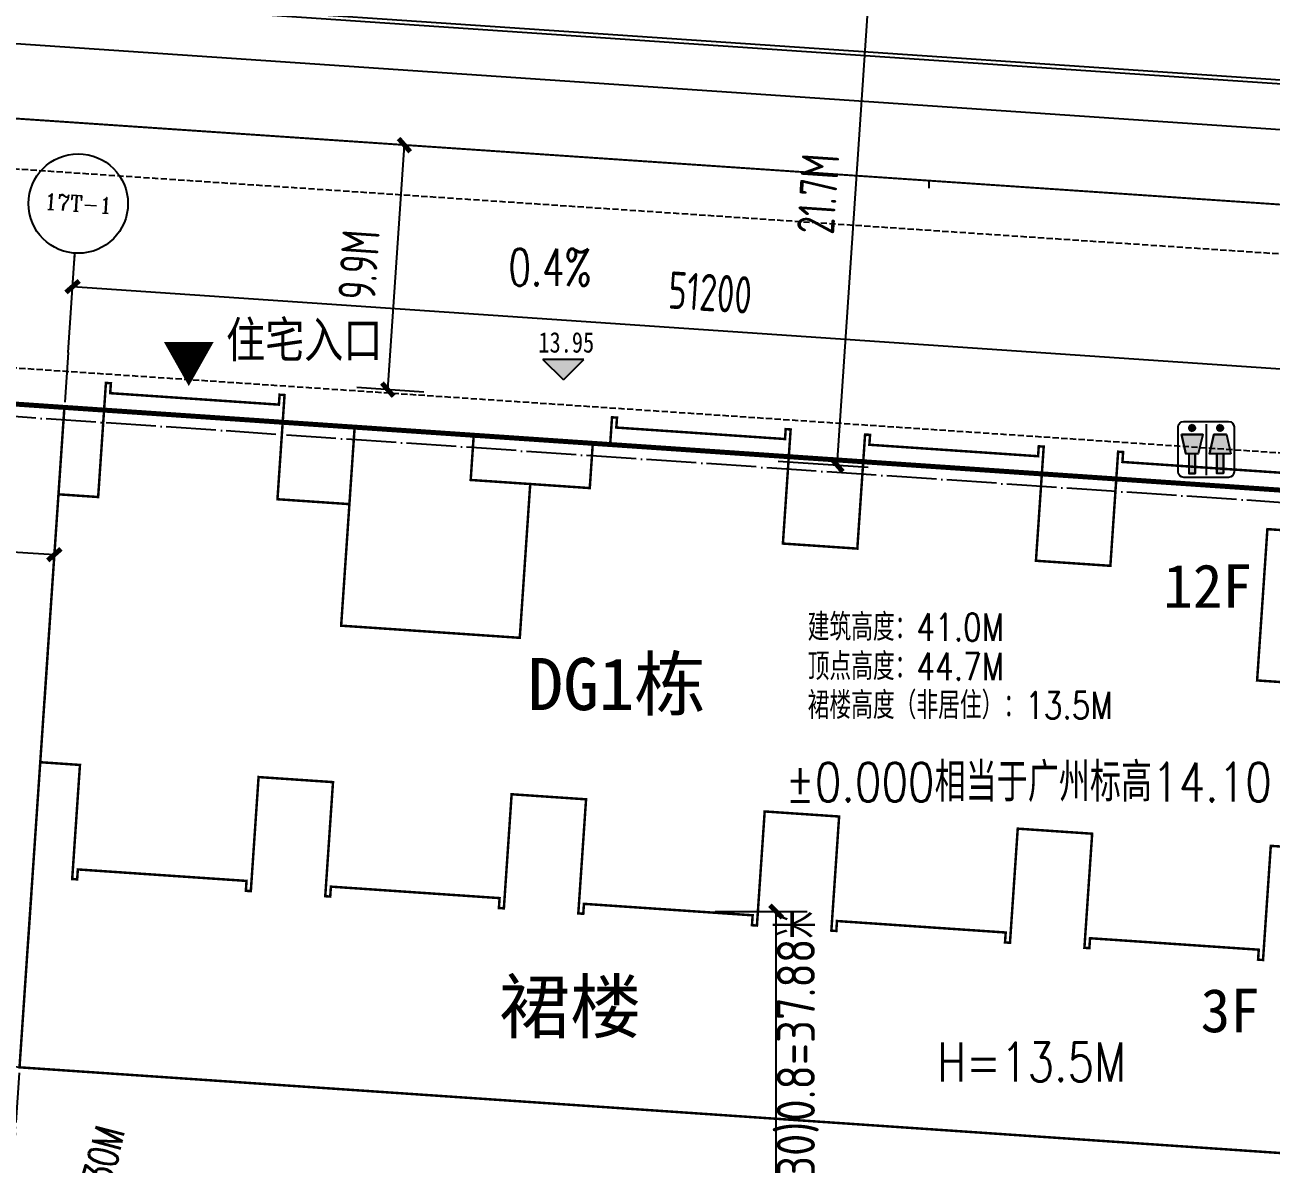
# Model space of a CAD drawing. Extents: x 37173252 to 74842692, y 59158332 to 118813339.
# Drawn here: x 37524618 to 37574732, y 59486822 to 59532640 of the extents above; entities that cross this region are included whole.
import ezdxf
from ezdxf.enums import TextEntityAlignment as Align

# ---------------------------------------------------------------- set-up
doc = ezdxf.new("R2010")
doc.units = 0
doc.header["$LTSCALE"] = 1000
doc.header["$MEASUREMENT"] = 0
doc.linetypes.add('DASH', pattern=[0.35, 0.25, -0.1])
doc.linetypes.add('DOTE', pattern=[2.42, 2, -0.2, 0.02, -0.2])
for name, color, linetype in [('-1-500室外标高', 4, 'Continuous'), ('@YL', 2, 'Continuous'), ('Axis', 6, 'Continuous'), ('AXIS_TEXT', 7, 'Continuous'), ('DIM_SYMB', 3, 'Continuous'), ('DL_道路红线_干道网_', 6, 'Continuous'), ('DL_道路红线_支路网_', 1, 'Continuous'), ('DOTE', 16, 'Continuous'), ('PUB_DIM', 3, 'Continuous'), ('PUB_TEXT', 7, 'Continuous'), ('RMJM - P1 - P - 120-1$0$文字说明', 7, 'Continuous'), ('SHAPE', 161, 'Continuous'), ('YD_设施符号', 7, 'Continuous'), ('入口', 4, 'Continuous'), ('地下轮廓', 5, 'Continuous'), ('建筑间距退缩', 5, 'Continuous'), ('总图草图2013_08_27$0$花都地段2', 6, 'Continuous'), ('扑救面', 2, 'Continuous'), ('竖向标高', 1, 'Continuous')]:
    doc.layers.add(name, color=color, linetype=linetype)
doc.styles.add('_DIMFONT', font='gbenor.shx', dxfattribs={"bigfont": 'gbcbig.shx'})
doc.styles.add('_TCH_AXIS', font='COMPLEX', dxfattribs={"bigfont": 'GBCBIG'})
doc.styles.add('_TCH_DIM', font='SIMPLEX', dxfattribs={"bigfont": 'GBCBIG'})
doc.styles.add('_TCH_DIM_T3', font='SIMPLEX', dxfattribs={"width": 0.705882, "bigfont": 'GBCBIG'})
doc.styles.add('CHINESE', font='', dxfattribs={"width": 0.8})
doc.styles.add('COMPLEX', font='COMPLEX')
doc.styles.add('DIM_FONT', font='superos.shx', dxfattribs={"width": 0.8, "bigfont": 'haiwenzw.shx'})
doc.styles.add('DIMST', font='', dxfattribs={"width": 0.8})
doc.styles.add('RMJM - P1 - P - 120-1$0$RMJM_TEXT', font='arial.ttf', dxfattribs={"height": 2.5})
doc.styles.add('text_zheng', font='simplex.shx', dxfattribs={"width": 0.8, "bigfont": 'hztxt.shx'})
doc.styles.get('CHINESE').set_extended_font_data('NSimSun')
doc.styles.get('DIMST').set_extended_font_data('SimSun')
doc.dimstyles.new('_TCH_ARCH&&500', dxfattribs={"dimtxt": 1487.5, "dimasz": 500, "dimexe": 1250, "dimexo": 1500, "dimgap": 631.25, "dimtad": 1, "dimdec": 0, "dimzin": 0, "dimdsep": 46, "dimtxsty": '_TCH_DIM_T3', "dimblk": 'ARCHTICK', "dimcen": 0.09, "dimclrt": 7, "dimazin": 2, "dimtfac": 1, "dimtdec": 0, "dimtix": 1, "dimtmove": 2, "dimatfit": 3, "dimfxl": 0, "dimtolj": 1, "dimtzin": 0, "dimarcsym": 0})
doc.dimstyles.new('DIMN500', dxfattribs={"dimscale": 5, "dimtxt": 300, "dimasz": 100, "dimexe": 250, "dimexo": 300, "dimgap": 150, "dimtad": 1, "dimdec": 0, "dimzin": 0, "dimdsep": 46, "dimtxsty": 'DIM_FONT', "dimblk": 'ARCHTICK', "dimcen": 0.09, "dimclrt": 7, "dimazin": 2, "dimtfac": 1, "dimtdec": 0, "dimtix": 1, "dimtmove": 2, "dimatfit": 3, "dimldrblk": 'ARCHTICK', "dimfxl": 0, "dimtolj": 1, "dimtzin": 0, "dimarcsym": 0})

# ---------------------------------------------------------------- blocks, each defined once
blk = doc.blocks.new('_AXISO')
blk.add_circle((0, 0), 0.5)
at = {"layer": 'AXIS_TEXT', "style": 'COMPLEX', "width": 1.041667}
blk.add_attdef('A', text='', height=0.56, dxfattribs=at).set_placement((-0.25, -0.28), (0.25, -0.28), align=Align.FIT)
blk = doc.blocks.new('_ArchTick')
at = {"color": 0, "linetype": 'ByBlock', "const_width": 0.4}
blk.add_lwpolyline([(-0.5, -0.5), (0.5, 0.5)], dxfattribs=at)
blk = doc.blocks.new('*D242')
at = {"layer": 'Defpoints', "color": 0}
for p in [(1670360, 875845), (1619160, 875120), (1670360, 875120)]:
    blk.add_point(p, dxfattribs=at)
at = {"layer": 'PUB_DIM', "color": 0, "lineweight": -2}
for p, q in [((1619160, 876620), (1619160, 877095)), ((1670360, 876620), (1670360, 877095)), ((1619160, 875845), (1670360, 875845))]:
    blk.add_line(p, q, dxfattribs=at)
at = {"layer": 'PUB_DIM', "color": 0, "lineweight": -2, "xscale": 500, "yscale": 500, "zscale": 500, "rotation": 180}
blk.add_blockref('_ArchTick', (1619160, 875845), dxfattribs=at)
at = {"layer": 'PUB_DIM', "color": 0, "lineweight": -2, "xscale": 500, "yscale": 500, "zscale": 500}
blk.add_blockref('_ArchTick', (1670360, 875845), dxfattribs=at)
at = {"layer": 'PUB_DIM', "color": 7, "insert": (1644760, 877345), "char_height": 1500, "attachment_point": 5, "style": 'DIM_FONT'}
blk.add_mtext('\\A1;51200', dxfattribs=at)
blk = doc.blocks.new('*D245')
at = {"layer": 'Defpoints', "color": 0}
for p in [(1614333, 870473), (1617706, 870473), (1617706, 844373)]:
    blk.add_point(p, dxfattribs=at)
at = {"layer": 'PUB_DIM', "color": 0, "lineweight": -2}
for p, q in [((1616206, 870473), (1613083, 870473)), ((1614333, 844373), (1614333, 870473)), ((1616206, 844373), (1613083, 844373))]:
    blk.add_line(p, q, dxfattribs=at)
at = {"layer": 'PUB_DIM', "color": 0, "lineweight": -2, "xscale": 500, "yscale": 500, "zscale": 500}
for p, rotation in [((1614333, 870473), 90), ((1614333, 844373), 270)]:
    blk.add_blockref('_ArchTick', p, dxfattribs=dict(at, rotation=rotation))
at = {"layer": 'PUB_DIM', "color": 7, "insert": (1612833, 857423), "char_height": 1500, "attachment_point": 5, "rotation": 90, "style": 'DIM_FONT'}
blk.add_mtext('\\A1;26100', dxfattribs=at)
blk = doc.blocks.new('*U64')
at = {"layer": 'YD_设施符号', "linetype": 'Continuous'}
for p, q in [((48778.61, 60317.96), (48778.24, 60317.09)), ((48779.48, 60318.33), (48778.61, 60317.97)), ((48778.61, 60317.97), (48778.61, 60317.97)), ((48778.61, 60317.97), (48778.61, 60317.96)), ((48778.61, 60317.96), (48778.61, 60317.96)), ((48780.35, 60317.97), (48779.48, 60318.33)), ((48780.35, 60317.97), (48780.35, 60317.97)), ((48780.35, 60317.97), (48780.35, 60317.96)), ((48780.35, 60317.96), (48780.35, 60317.96)), ((48780.35, 60317.96), (48780.72, 60317.09)), ((48789.85, 60317.96), (48789.49, 60317.09)), ((48790.73, 60318.33), (48789.85, 60317.97)), ((48789.85, 60317.97), (48789.85, 60317.97)), ((48789.85, 60317.97), (48789.85, 60317.96)), ((48789.85, 60317.96), (48789.85, 60317.96)), ((48790.73, 60318.33), (48790.73, 60318.33)), ((48790.73, 60318.33), (48790.73, 60318.33)), ((48790.73, 60318.33), (48791.6, 60317.97)), ((48791.6, 60317.97), (48791.6, 60317.97)), ((48791.6, 60317.97), (48791.6, 60317.96)), ((48791.6, 60317.96), (48791.6, 60317.96)), ((48791.6, 60317.96), (48791.97, 60317.09)), ((48783.77, 60314.56), (48775.18, 60314.56)), ((48775.18, 60314.56), (48776.96, 60306.69)), ((48778.24, 60317.09), (48778.24, 60317.09)), ((48778.24, 60317.09), (48778.24, 60317.09)), ((48778.24, 60317.09), (48778.24, 60317.09)), ((48778.24, 60317.09), (48778.61, 60316.22)), ((48778.61, 60316.22), (48778.61, 60316.22)), ((48778.61, 60316.22), (48778.61, 60316.22)), ((48778.61, 60316.22), (48778.61, 60316.22)), ((48778.61, 60316.22), (48779.48, 60315.85)), ((48780.35, 60316.22), (48779.48, 60315.85)), ((48779.48, 60315.85), (48779.48, 60315.85)), ((48779.48, 60315.85), (48779.48, 60315.85)), ((48780.36, 60316.22), (48780.35, 60316.22)), ((48780.35, 60316.22), (48780.35, 60316.22)), ((48780.72, 60317.09), (48780.36, 60316.22)), ((48780.36, 60316.22), (48780.36, 60316.22)), ((48780.72, 60317.09), (48780.72, 60317.09)), ((48780.72, 60317.09), (48780.72, 60317.09)), ((48780.72, 60317.09), (48780.72, 60317.09)), ((48783.77, 60314.56), (48781.97, 60306.69)), ((48783.77, 60314.56), (48783.77, 60314.56)), ((48788.24, 60314.56), (48786.44, 60306.69)), ((48793.25, 60314.56), (48788.24, 60314.56)), ((48788.24, 60314.56), (48788.24, 60314.56)), ((48788.24, 60314.56), (48788.24, 60314.56)), ((48789.49, 60317.09), (48789.49, 60317.09)), ((48789.49, 60317.09), (48789.49, 60317.09)), ((48789.49, 60317.09), (48789.49, 60317.09)), ((48789.49, 60317.09), (48789.85, 60316.22)), ((48789.85, 60316.22), (48789.85, 60316.22)), ((48789.85, 60316.22), (48789.86, 60316.22)), ((48789.86, 60316.22), (48789.86, 60316.22)), ((48790.73, 60315.85), (48789.86, 60316.22)), ((48791.6, 60316.22), (48790.73, 60315.85)), ((48791.96, 60317.09), (48791.6, 60316.22)), ((48791.6, 60316.22), (48791.6, 60316.22)), ((48791.6, 60316.22), (48791.6, 60316.22)), ((48791.6, 60316.22), (48791.6, 60316.22)), ((48791.97, 60317.09), (48791.96, 60317.09)), ((48791.96, 60317.09), (48791.96, 60317.09)), ((48791.97, 60317.09), (48791.97, 60317.09)), ((48793.25, 60314.56), (48793.25, 60314.56)), ((48793.25, 60314.56), (48793.25, 60314.56)), ((48793.25, 60314.56), (48793.25, 60314.56)), ((48793.25, 60314.56), (48795.03, 60306.69)), ((48776.96, 60306.69), (48776.96, 60306.69)), ((48776.96, 60306.69), (48776.96, 60306.69)), ((48776.96, 60306.69), (48776.96, 60306.69)), ((48776.96, 60306.69), (48776.96, 60306.69)), ((48776.96, 60306.69), (48776.96, 60306.69)), ((48776.96, 60306.69), (48776.96, 60306.69)), ((48778.18, 60306.69), (48776.96, 60306.69)), ((48776.96, 60306.69), (48776.96, 60306.69)), ((48780.75, 60306.69), (48778.18, 60306.69)), ((48780.75, 60306.69), (48778.18, 60306.69)), ((48778.18, 60306.69), (48778.18, 60306.69)), ((48778.18, 60306.69), (48778.19, 60298.89)), ((48781.97, 60306.69), (48780.75, 60306.69)), ((48780.75, 60306.69), (48780.75, 60306.69)), ((48780.75, 60306.69), (48780.75, 60306.69)), ((48780.75, 60306.69), (48780.75, 60298.89)), ((48781.97, 60306.69), (48781.97, 60306.69)), ((48781.97, 60306.69), (48781.97, 60306.69)), ((48781.97, 60306.69), (48781.97, 60306.69)), ((48781.97, 60306.69), (48781.97, 60306.69)), ((48786.44, 60306.69), (48786.44, 60306.69)), ((48786.44, 60306.69), (48786.44, 60306.69)), ((48789.46, 60306.69), (48786.44, 60306.69)), ((48786.44, 60306.69), (48786.44, 60306.69)), ((48792.03, 60306.69), (48789.46, 60306.69)), ((48789.46, 60306.69), (48789.46, 60306.69)), ((48789.46, 60306.69), (48789.46, 60306.69)), ((48789.46, 60306.69), (48789.46, 60306.69)), ((48789.46, 60306.69), (48789.46, 60306.69)), ((48789.46, 60306.69), (48789.46, 60306.69)), ((48789.46, 60306.69), (48789.46, 60298.89)), ((48795.03, 60306.69), (48792.03, 60306.69)), ((48792.03, 60306.69), (48792.03, 60306.69)), ((48792.03, 60306.69), (48792.03, 60306.69)), ((48792.03, 60306.69), (48792.03, 60306.69)), ((48792.03, 60306.69), (48792.03, 60306.69)), ((48792.03, 60306.69), (48792.03, 60306.69)), ((48792.03, 60306.69), (48792.03, 60298.89)), ((48778.19, 60298.89), (48778.19, 60298.88)), ((48778.19, 60298.88), (48778.19, 60298.88)), ((48780.75, 60298.88), (48778.19, 60298.88)), ((48778.19, 60298.88), (48778.19, 60298.88)), ((48780.75, 60298.89), (48780.75, 60298.88)), ((48780.75, 60298.88), (48780.75, 60298.88)), ((48792.03, 60298.89), (48789.46, 60298.88)), ((48789.46, 60298.88), (48789.46, 60298.89))]:
    blk.add_line(p, q, dxfattribs=at)
for points in [[(48778.61, 60317.96), (48778.24, 60317.09), (48780.72, 60317.09)], [(48779.48, 60318.33), (48778.61, 60317.97), (48780.35, 60317.97)], [(48778.61, 60317.97), (48778.61, 60317.97), (48780.35, 60317.97)], [(48778.61, 60317.97), (48778.61, 60317.96), (48780.35, 60317.96)], [(48778.61, 60317.96), (48778.61, 60317.96), (48780.35, 60317.96)], [(48789.85, 60317.96), (48789.49, 60317.09), (48791.97, 60317.09)], [(48790.73, 60318.33), (48789.85, 60317.97), (48791.6, 60317.97)], [(48789.85, 60317.97), (48789.85, 60317.97), (48791.6, 60317.97)], [(48789.85, 60317.97), (48789.85, 60317.96), (48791.6, 60317.96)], [(48789.85, 60317.96), (48789.85, 60317.96), (48791.6, 60317.96)], [(48790.73, 60318.33), (48790.73, 60318.33), (48790.73, 60318.33)], [(48783.77, 60314.56), (48775.18, 60314.56), (48783.77, 60314.56)], [(48775.18, 60314.56), (48776.96, 60306.69), (48781.97, 60306.69)], [(48778.24, 60317.09), (48778.24, 60317.09), (48780.72, 60317.09)], [(48778.24, 60317.09), (48778.24, 60317.09), (48780.72, 60317.09)], [(48778.24, 60317.09), (48778.24, 60317.09), (48780.72, 60317.09)], [(48778.24, 60317.09), (48778.61, 60316.22), (48780.36, 60316.22)], [(48778.61, 60316.22), (48778.61, 60316.22), (48780.36, 60316.22)], [(48778.61, 60316.22), (48778.61, 60316.22), (48780.35, 60316.22)], [(48778.61, 60316.22), (48778.61, 60316.22), (48780.35, 60316.22)], [(48778.61, 60316.22), (48779.48, 60315.85), (48779.48, 60315.85)], [(48788.24, 60314.56), (48786.44, 60306.69), (48795.03, 60306.69)], [(48793.25, 60314.56), (48788.24, 60314.56), (48793.25, 60314.56)], [(48788.24, 60314.56), (48788.24, 60314.56), (48793.25, 60314.56)], [(48788.24, 60314.56), (48788.24, 60314.56), (48793.25, 60314.56)], [(48789.49, 60317.09), (48789.49, 60317.09), (48791.97, 60317.09)], [(48789.49, 60317.09), (48789.49, 60317.09), (48791.96, 60317.09)], [(48789.49, 60317.09), (48789.49, 60317.09), (48791.96, 60317.09)], [(48789.49, 60317.09), (48789.85, 60316.22), (48791.6, 60316.22)], [(48789.85, 60316.22), (48789.85, 60316.22), (48791.6, 60316.22)], [(48789.85, 60316.22), (48789.86, 60316.22), (48791.6, 60316.22)], [(48789.86, 60316.22), (48789.86, 60316.22), (48791.6, 60316.22)], [(48776.96, 60306.69), (48776.96, 60306.69), (48781.97, 60306.69)], [(48776.96, 60306.69), (48776.96, 60306.69), (48781.97, 60306.69)], [(48776.96, 60306.69), (48776.96, 60306.69), (48781.97, 60306.69)], [(48776.96, 60306.69), (48776.96, 60306.69), (48781.97, 60306.69)], [(48776.96, 60306.69), (48776.96, 60306.69), (48780.75, 60306.69)], [(48776.96, 60306.69), (48776.96, 60306.69), (48778.18, 60306.69)], [(48780.75, 60306.69), (48778.18, 60306.69), (48780.75, 60306.69)], [(48778.18, 60306.69), (48778.18, 60306.69), (48780.75, 60306.69)], [(48778.18, 60306.69), (48778.19, 60298.89), (48780.75, 60298.89)], [(48786.44, 60306.69), (48786.44, 60306.69), (48792.03, 60306.69)], [(48786.44, 60306.69), (48786.44, 60306.69), (48789.46, 60306.69)], [(48792.03, 60306.69), (48789.46, 60306.69), (48792.03, 60306.69)], [(48789.46, 60306.69), (48789.46, 60306.69), (48792.03, 60306.69)], [(48789.46, 60306.69), (48789.46, 60306.69), (48792.03, 60306.69)], [(48789.46, 60306.69), (48789.46, 60306.69), (48792.03, 60306.69)], [(48789.46, 60306.69), (48789.46, 60306.69), (48792.03, 60306.69)], [(48789.46, 60306.69), (48789.46, 60306.69), (48792.03, 60306.69)], [(48789.46, 60306.69), (48789.46, 60298.89), (48792.03, 60298.89)], [(48778.19, 60298.89), (48778.19, 60298.88), (48780.75, 60298.88)], [(48778.19, 60298.88), (48778.19, 60298.88), (48780.75, 60298.88)]]:
    blk.add_solid(points, dxfattribs=at)
at = {"layer": 'YD_设施符号', "linetype": 'Continuous', "extrusion": (0, 0, -1)}
for points in [[(-48778.61, 60317.97), (-48780.35, 60317.97), (-48780.35, 60317.97)], [(-48778.61, 60317.97), (-48780.35, 60317.97), (-48780.35, 60317.96)], [(-48778.61, 60317.96), (-48780.35, 60317.96), (-48780.35, 60317.96)], [(-48778.61, 60317.96), (-48780.35, 60317.96), (-48780.72, 60317.09)], [(-48789.85, 60317.97), (-48791.6, 60317.97), (-48791.6, 60317.97)], [(-48789.85, 60317.97), (-48791.6, 60317.97), (-48791.6, 60317.96)], [(-48789.85, 60317.96), (-48791.6, 60317.96), (-48791.6, 60317.96)], [(-48789.85, 60317.96), (-48791.6, 60317.96), (-48791.97, 60317.09)], [(-48790.73, 60318.33), (-48790.73, 60318.33), (-48791.6, 60317.97)], [(-48775.18, 60314.56), (-48783.77, 60314.56), (-48781.97, 60306.69)], [(-48778.24, 60317.09), (-48780.72, 60317.09), (-48780.72, 60317.09)], [(-48778.24, 60317.09), (-48780.72, 60317.09), (-48780.72, 60317.09)], [(-48778.24, 60317.09), (-48780.72, 60317.09), (-48780.72, 60317.09)], [(-48778.24, 60317.09), (-48780.72, 60317.09), (-48780.36, 60316.22)], [(-48778.61, 60316.22), (-48780.36, 60316.22), (-48780.36, 60316.22)], [(-48778.61, 60316.22), (-48780.36, 60316.22), (-48780.35, 60316.22)], [(-48778.61, 60316.22), (-48780.35, 60316.22), (-48780.35, 60316.22)], [(-48778.61, 60316.22), (-48780.35, 60316.22), (-48779.48, 60315.85)], [(-48779.48, 60315.85), (-48779.48, 60315.85), (-48779.48, 60315.85)], [(-48788.24, 60314.56), (-48793.25, 60314.56), (-48793.25, 60314.56)], [(-48788.24, 60314.56), (-48793.25, 60314.56), (-48793.25, 60314.56)], [(-48788.24, 60314.56), (-48793.25, 60314.56), (-48795.03, 60306.69)], [(-48789.49, 60317.09), (-48791.97, 60317.09), (-48791.97, 60317.09)], [(-48789.49, 60317.09), (-48791.97, 60317.09), (-48791.96, 60317.09)], [(-48789.49, 60317.09), (-48791.96, 60317.09), (-48791.96, 60317.09)], [(-48789.49, 60317.09), (-48791.96, 60317.09), (-48791.6, 60316.22)], [(-48789.85, 60316.22), (-48791.6, 60316.22), (-48791.6, 60316.22)], [(-48789.85, 60316.22), (-48791.6, 60316.22), (-48791.6, 60316.22)], [(-48789.86, 60316.22), (-48791.6, 60316.22), (-48791.6, 60316.22)], [(-48789.86, 60316.22), (-48791.6, 60316.22), (-48790.73, 60315.85)], [(-48776.96, 60306.69), (-48781.97, 60306.69), (-48781.97, 60306.69)], [(-48776.96, 60306.69), (-48781.97, 60306.69), (-48781.97, 60306.69)], [(-48776.96, 60306.69), (-48781.97, 60306.69), (-48781.97, 60306.69)], [(-48776.96, 60306.69), (-48781.97, 60306.69), (-48781.97, 60306.69)], [(-48776.96, 60306.69), (-48781.97, 60306.69), (-48780.75, 60306.69)], [(-48776.96, 60306.69), (-48780.75, 60306.69), (-48778.18, 60306.69)], [(-48776.96, 60306.69), (-48778.18, 60306.69), (-48776.96, 60306.69)], [(-48778.18, 60306.69), (-48780.75, 60306.69), (-48780.75, 60306.69)], [(-48778.18, 60306.69), (-48780.75, 60306.69), (-48780.75, 60298.89)], [(-48786.44, 60306.69), (-48795.03, 60306.69), (-48792.03, 60306.69)], [(-48786.44, 60306.69), (-48792.03, 60306.69), (-48789.46, 60306.69)], [(-48786.44, 60306.69), (-48789.46, 60306.69), (-48786.44, 60306.69)], [(-48789.46, 60306.69), (-48792.03, 60306.69), (-48792.03, 60306.69)], [(-48789.46, 60306.69), (-48792.03, 60306.69), (-48792.03, 60306.69)], [(-48789.46, 60306.69), (-48792.03, 60306.69), (-48792.03, 60306.69)], [(-48789.46, 60306.69), (-48792.03, 60306.69), (-48792.03, 60306.69)], [(-48789.46, 60306.69), (-48792.03, 60306.69), (-48792.03, 60306.69)], [(-48789.46, 60306.69), (-48792.03, 60306.69), (-48792.03, 60298.89)], [(-48792.03, 60306.69), (-48792.03, 60306.69), (-48792.03, 60306.69)], [(-48778.19, 60298.89), (-48780.75, 60298.89), (-48780.75, 60298.88)], [(-48778.19, 60298.88), (-48780.75, 60298.88), (-48780.75, 60298.88)], [(-48778.19, 60298.88), (-48780.75, 60298.88), (-48778.19, 60298.88)], [(-48789.46, 60298.89), (-48792.03, 60298.89), (-48789.46, 60298.88)]]:
    blk.add_solid(points, dxfattribs=at)
blk = doc.blocks.new('*D76')
at = {"layer": 'Defpoints', "color": 0}
for p in [(37402486, 59547173), (37701895, 59532584), (37701504, 59526832)]:
    blk.add_point(p, dxfattribs=at)
at = {"layer": 'PUB_DIM', "color": 0, "lineweight": -2}
for p, q in [((37402587, 59548669), (37402962, 59554172)), ((37402877, 59552925), (37701895, 59532584)), ((37701605, 59528329), (37701980, 59533831))]:
    blk.add_line(p, q, dxfattribs=at)
at = {"layer": 'PUB_DIM', "color": 0, "lineweight": -2, "xscale": 500, "yscale": 500, "zscale": 500}
for p, rotation in [((37402877, 59552925), 176.1084515953642), ((37701895, 59532584), 356.1084515953643)]:
    blk.add_blockref('_ArchTick', p, dxfattribs=dict(at, rotation=rotation))
at = {"layer": 'PUB_DIM', "color": 7, "insert": (37552488, 59544251), "char_height": 1500, "attachment_point": 5, "rotation": 356.1085, "style": 'DIM_FONT'}
blk.add_mtext('\\A1;299.7M', dxfattribs=at)
blk = doc.blocks.new('*D82')
at = {"layer": 'Defpoints', "color": 0}
for p in [(37525802, 59511334), (37493021, 59508277), (37525445, 59506073)]:
    blk.add_point(p, dxfattribs=at)
at = {"layer": 'PUB_DIM', "color": 0, "lineweight": -2}
for p, q in [((37493123, 59509773), (37493463, 59514785)), ((37493379, 59513538), (37525802, 59511334)), ((37525547, 59507570), (37525887, 59512582))]:
    blk.add_line(p, q, dxfattribs=at)
at = {"layer": 'PUB_DIM', "color": 0, "lineweight": -2, "xscale": 500, "yscale": 500, "zscale": 500}
for p, rotation in [((37493379, 59513538), 176.1122481346472), ((37525802, 59511334), 356.1122481346471)]:
    blk.add_blockref('_ArchTick', p, dxfattribs=dict(at, rotation=rotation))
at = {"layer": 'PUB_DIM', "color": 7, "insert": (37509692, 59513933), "char_height": 1500, "attachment_point": 5, "rotation": 356.1122, "style": 'DIM_FONT'}
blk.add_mtext('\\A1;32.5M', dxfattribs=at)
blk = doc.blocks.new('*D98')
at = {"layer": 'Defpoints', "color": 0}
for p in [(37554887, 59536806), (37558745, 59536544), (37553417, 59515199)]:
    blk.add_point(p, dxfattribs=at)
at = {"layer": 'PUB_DIM', "color": 0, "lineweight": -2}
for p, q in [((37556384, 59536704), (37559993, 59536459)), ((37557276, 59514937), (37558745, 59536544)), ((37554914, 59515097), (37558523, 59514852))]:
    blk.add_line(p, q, dxfattribs=at)
at = {"layer": 'PUB_DIM', "color": 0, "lineweight": -2, "xscale": 500, "yscale": 500, "zscale": 500}
for p, rotation in [((37558745, 59536544), 86.1084515962855), ((37557276, 59514937), 266.1084515962855)]:
    blk.add_blockref('_ArchTick', p, dxfattribs=dict(at, rotation=rotation))
at = {"layer": 'PUB_DIM', "color": 7, "insert": (37556514, 59525842), "char_height": 1500, "attachment_point": 5, "rotation": 86.1085, "style": 'DIM_FONT'}
blk.add_mtext('\\A1;21.7M', dxfattribs=at)
blk = doc.blocks.new('*D99')
at = {"layer": 'Defpoints', "color": 0}
for p in [(37539879, 59527804), (37542822, 59527603), (37542152, 59517769)]:
    blk.add_point(p, dxfattribs=at)
at = {"layer": 'PUB_DIM', "color": 0, "lineweight": -2}
for p, q in [((37541326, 59527705), (37538632, 59527889)), ((37539209, 59517969), (37539879, 59527804)), ((37540656, 59517871), (37537962, 59518054))]:
    blk.add_line(p, q, dxfattribs=at)
at = {"layer": 'PUB_DIM', "color": 0, "lineweight": -2, "xscale": 500, "yscale": 500, "zscale": 500}
for p, rotation in [((37539879, 59527804), 86.10076697976375), ((37539209, 59517969), 266.1007669797637)]:
    blk.add_blockref('_ArchTick', p, dxfattribs=dict(at, rotation=rotation))
at = {"layer": 'PUB_DIM', "color": 7, "insert": (37538048, 59522989), "char_height": 1500, "attachment_point": 5, "rotation": 86.1008, "style": 'DIM_FONT'}
blk.add_mtext('\\A1;9.9M', dxfattribs=at)
blk = doc.blocks.new('gzgd3')
at = {"layer": 'PUB_TEXT', "style": 'text_zheng', "width": 0.8}
for s, height, p in [('建筑高度：41.0M', 1093.1, (37595988, 59563086)), ('顶点高度：44.7M', 1093.1, (37595988, 59561506)), ('裙楼高度（非居住）：13.5M', 1093.06, (37595988, 59559944))]:
    blk.add_text(s, height=height, dxfattribs=at).set_placement(p)
blk = doc.blocks.new('*D255')
at = {"layer": 'Defpoints', "color": 0}
for p in [(37550872, 59496984), (37554832, 59496984), (37550872, 59452314)]:
    blk.add_point(p, dxfattribs=at)
at = {"layer": 'PUB_DIM', "color": 0, "lineweight": -2}
for p, q in [((37552372, 59496984), (37556082, 59496984)), ((37554832, 59452314), (37554832, 59496984)), ((37552372, 59452314), (37556082, 59452314))]:
    blk.add_line(p, q, dxfattribs=at)
at = {"layer": 'PUB_DIM', "color": 0, "lineweight": -2, "xscale": 500, "yscale": 500, "zscale": 500}
for p, rotation in [((37554832, 59496984), 90), ((37554832, 59452314), 270)]:
    blk.add_blockref('_ArchTick', p, dxfattribs=dict(at, rotation=rotation))
at = {"layer": 'PUB_DIM', "color": 7, "insert": (37553457, 59474649), "char_height": 1487.5, "attachment_point": 5, "rotation": 90, "style": '_TCH_DIM_T3'}
blk.add_mtext('\\A1;44.7M', dxfattribs=at)
blk = doc.blocks.new('DG1-20140317')
at = {"layer": 'Axis'}
blk.add_line((1619160.4, 873194.6), (1619160.4, 877194.6), dxfattribs=at)
at = {"layer": 'DOTE', "linetype": 'DOTE'}
for p, q in [((1619160.4, 873194.6), (1619160.4, 840547.9)), ((1673702.7, 870473.5), (1615943.9, 870473.5)), ((1673702.7, 844373.4), (1615943.9, 844373.4))]:
    blk.add_line(p, q, dxfattribs=at)
at = {"layer": 'SHAPE', "const_width": 100}
for points in [[(1619160.4, 856673.4), (1619160.4, 867473.4), (1620760.4, 867473.4), (1620760.4, 872073.4), (1620960.4, 872073.4), (1620960.4, 871673.4), (1627760.4, 871673.4), (1627760.4, 872073.4), (1627960.4, 872073.4), (1627960.4, 867873.4), (1630860.4, 867873.4), (1630860.4, 870973.4), (1635660.4, 870973.4), (1635660.4, 869173.4), (1640460.4, 869173.4), (1640460, 870973.3), (1641160.4, 870973.3), (1641160.4, 872073.4), (1641360.4, 872073.4), (1641360.4, 871673.4), (1648160.4, 871673.4), (1648160.4, 872073.4), (1648360.4, 872073.4), (1648360.4, 867473.4), (1651360.4, 867473.4), (1651360.4, 872073.5), (1651560.4, 872073.5), (1651560.4, 871673.5), (1658360.4, 871673.5), (1658360.4, 872073.5), (1658560.4, 872073.5), (1658560.4, 867473.4), (1661560.4, 867473.4), (1661560.4, 872073.4), (1661760.4, 872073.4), (1661760.4, 871673.4), (1668560.4, 871673.4)], [(1670360.4, 856673.4), (1668760.4, 856673.4), (1668760.4, 852073.4), (1668560.4, 852073.4), (1668560.4, 852473.4), (1661760.4, 852473.4), (1661760.4, 852073.4), (1661560.4, 852073.4), (1661560.4, 856673.4), (1658560.4, 856673.4), (1658560.4, 852073.4), (1658360.4, 852073.4), (1658360.4, 852473.4), (1651560.4, 852473.4), (1651560.4, 852073.4), (1651360.4, 852073.4), (1651360.4, 856673.4), (1648360.4, 856673.4), (1648360.4, 852073.4), (1648160.4, 852073.4), (1648160.4, 852473.4), (1641360.4, 852473.4), (1641360.4, 852073.4), (1641160.4, 852073.4), (1641160.4, 856673.4), (1638160.4, 856673.4), (1638160.4, 852073.4), (1637960.4, 852073.4), (1637960.4, 852473.4), (1631160.4, 852473.4), (1631160.4, 852073.4), (1630960.4, 852073.4), (1630960.4, 856673.4), (1627960.4, 856673.4), (1627960.4, 852073.4), (1627760.4, 852073.4), (1627760.4, 852473.4), (1620960.4, 852473.4), (1620960.4, 852073.4), (1620760.4, 852073.4), (1620760.4, 856673.4), (1619160.4, 856673.4), (1619160.4, 867473.4), (1620760.4, 867473.4)], [(1619160.4, 844373.4), (1619160.4, 870974.8)], [(1668760.4, 870974.8), (1670360.4, 870974.8), (1670360.4, 844373.4), (1619160.4, 844373.4), (1619160.4, 870974.8), (1620760.4, 870974.8)], [(1627960.4, 870974.8), (1641160.4, 870974.8)], [(1630860.4, 870973.4), (1630860.4, 862973.4), (1638060.4, 862973.4), (1638060.4, 869173.4)], [(1648360.4, 870974.8), (1651360.4, 870974.8)], [(1658560.4, 870974.8), (1661560.4, 870974.8)], [(1670360.4, 869373.4), (1667760.4, 869373.4), (1667760.4, 863273.4), (1670360.4, 863273.4)]]:
    blk.add_lwpolyline(points, dxfattribs=at)
at = {"layer": 'Axis'}
ref = blk.add_blockref('_AXISO', (1619160.4, 879194.6), dxfattribs=dict(at, xscale=4000, yscale=4000, zscale=4000))
ref.add_attrib('A', '17T-1', dxfattribs={"layer": 'AXIS_TEXT', "height": 643.02, "style": '_TCH_AXIS'}).set_placement((1617797.8, 878873.1), (1620523, 878873.1), align=Align.FIT)
at = {"layer": 'PUB_DIM'}
for p1, p2, distance, picture, middle in [((1619160.4, 875119.6), (1670360.4, 875119.6), 724.9, '*D242', (1644760.4, 877344.5)), ((1617706.2, 844373.4), (1617706.2, 870473.5), 3373.7, '*D245', (1612832.5, 857423.4))]:
    dim = blk.add_aligned_dim(p1=p1, p2=p2, distance=distance, dimstyle='DIMN500', dxfattribs=at)
    dim.commit()
    dim.dimension.update_dxf_attribs({"geometry": picture, "text_midpoint": middle})

msp = doc.modelspace()

# ---------------------------------------------------------------- hatches: boundary and pattern name
at = {"layer": '-1-500室外标高'}
msp.add_hatch(color=113, dxfattribs=at).paths.add_polyline_path([(37546272.56, 59518360.89), (37547097.56, 59519185.89), (37545447.56, 59519185.89)])

# ---------------------------------------------------------------- linework, layer by layer
at = {"layer": '-1-500室外标高', "color": 113}
for p, q in [((37546272.56, 59518360.89), (37545447.56, 59519185.89)), ((37547097.56, 59519185.89), (37545447.56, 59519185.89)), ((37546272.56, 59518360.89), (37547097.56, 59519185.89))]:
    msp.add_line(p, q, dxfattribs=at)
at = {"layer": '@YL'}
msp.add_lwpolyline([(37672004.1, 59518816.21), (37512769.55, 59529647.82)], dxfattribs=at)
at = {"layer": '@YL', "color": 8}
for points in [[(37543973.86, 59527524.98), (37543973.86, 59527524.9)], [(37560973.86, 59526368.55), (37560973.86, 59526068.48)]]:
    msp.add_lwpolyline(points, dxfattribs=at)
at = {"layer": 'DIM_SYMB'}
msp.add_lwpolyline([(37545801.31, 59524161.29, 0, 0, 0), (37546049.92, 59528154.55, 400, 0, 0), (37546143.13, 59529651.66, 0, 0, 0)], format="xyseb", dxfattribs=at)
at = {"layer": 'DL_道路红线_干道网_', "color": 8}
msp.add_line((37581860.51, 59527954.67), (37515372.92, 59532477.49), dxfattribs=at)
at = {"layer": 'DL_道路红线_支路网_', "color": 4}
msp.add_line((37674332.49, 59523668.89), (37521151.86, 59534089), dxfattribs=at)
at = {"layer": 'DL_道路红线_支路网_', "color": 8}
msp.add_lwpolyline([(37692820.09, 59503267.52, 0.40098506), (37674322.31, 59523519.24), (37521141.68, 59533939.35)], format="xyb", dxfattribs=at)
at = {"layer": 'PUB_DIM'}
msp.add_lwpolyline([(37529244.05, 59488431.38, 0, 0, 0), (37527933.29, 59483362.23, 264, 0, 0), (37527733.01, 59482587.7, 0, 0, 0)], format="xyseb", dxfattribs=at)
at = {"layer": 'YD_设施符号'}
msp.add_lwpolyline([(37573244.89, 59516468.17), (37573245.11, 59514668.17, -0.41421356), (37573020.14, 59514443.15), (37571220.14, 59514442.92, -0.41421356), (37570995.12, 59514667.9), (37570994.9, 59516467.89, -0.41421356), (37571219.87, 59516692.92), (37573019.87, 59516693.14, -0.41421356)], format="xyb", close=True, dxfattribs=at)
for points in [[(37572119.88, 59516575.27), (37572120.13, 59514532.01)], [(37571127.2, 59516171.34), (37571986.33, 59516171.44), (37571806.73, 59515384.33), (37571305.52, 59515384.27), (37571127.2, 59516171.34)], [(37573112.76, 59515384.49), (37572253.63, 59515384.39), (37572433.23, 59516171.5), (37572934.44, 59516171.56), (37573112.76, 59515384.49)], [(37571427.91, 59515384.29), (37571428, 59514603.69), (37571684.44, 59514603.73), (37571684.35, 59515384.32)], [(37572812.15, 59515384.46), (37572812.25, 59514603.86), (37572555.81, 59514603.83), (37572555.71, 59515384.42)]]:
    msp.add_lwpolyline(points, dxfattribs=at)
for centre in [(37571557.48, 59516424.34), (37572682.32, 59516424.48)]:
    msp.add_circle(centre, 123.68, dxfattribs=at)
at = {"layer": '入口'}
msp.add_lwpolyline([(37531208.29, 59518114.46, 0, 2000, 0), (37531208.29, 59519885.76, 2000, 2000, 0)], format="xyseb", dxfattribs=at)
at = {"layer": '地下轮廓', "linetype": 'DASH', "ltscale": 3, "const_width": 200}
msp.add_lwpolyline([(37593241.86, 59512695.61), (37518265.59, 59517795.87)], dxfattribs=at)
at = {"layer": '总图草图2013_08_27$0$花都地段2', "color": 1}
for p, q in [((37671995.71, 59518816.3), (37512769.45, 59529647.66)), ((37594742.32, 59524071.46), (37520073.96, 59529150.77))]:
    msp.add_line(p, q, dxfattribs=at)
at = {"layer": '扑救面', "color": 8, "linetype": 'DASH'}
msp.add_lwpolyline([(37411923.4, 59526375.58), (37406713.7, 59526725.36, -0.11387724), (37411349.4, 59534432.13), (37686147.73, 59515982.14), (37688913.74, 59515796.43, -0.11466203), (37692607.83, 59507530.4), (37406713.7, 59526725.36)], format="xyb", dxfattribs=at)

# ---------------------------------------------------------------- block references
at = {"rotation": 356.1115885327925}
msp.add_blockref('DG1-20140317', (35851707.85, 58758084.75), dxfattribs=at)
msp.add_blockref('gzgd3', (-39891.28, -55218.53))
at = {"layer": 'YD_设施符号', "linetype": 'Continuous', "xscale": 100, "yscale": 100, "zscale": 100}
msp.add_blockref('*U64', (32693609.46, 53484715.34), dxfattribs=at)

# ---------------------------------------------------------------- texts
at = {"layer": '-1-500室外标高', "color": 113, "style": 'DIMST', "width": 0.8}
msp.add_text('13.95', height=825, dxfattribs=at).set_placement((37545266.85, 59519460.89))
at = {"layer": 'PUB_DIM', "color": 7, "style": '_TCH_DIM', "width": 0.705882}
msp.add_text('R30M', height=1190, rotation=75.502171, dxfattribs=at).set_placement((37527883.94, 59485188.61))
at = {"layer": 'PUB_TEXT'}
for s, height, style, width, p in [('0.4%', 1487.5, '_TCH_DIM', 0.705882, (37544068.69, 59522149.8)), ('±0.000相当于广州标高14.10', 1561.518, 'text_zheng', 0.8, (37555205.77, 59501401.03)), ('H=13.5M', 1561.518, 'text_zheng', 0.8, (37561298.07, 59490144.76))]:
    msp.add_text(s, height=height, dxfattribs=dict(at, style=style, width=width)).set_placement(p)
at = {"layer": 'RMJM - P1 - P - 120-1$0$文字说明', "attachment_point": 3, "style": 'RMJM - P1 - P - 120-1$0$RMJM_TEXT'}
for s, insert, char_height, width in [('{\\fSimSun|b0|i0|c134|p2;12F}', (37573964.45, 59510946.2), 1750, 4104.0545), ('{\\fSimSun|b0|i0|c134|p2;DG1栋}', (37551989.28, 59507180.22), 2100, 11364.2443), ('{\\fSimSun|b0|i0|c134|p2;裙楼}', (37549407.76, 59494207.21), 2100, 8953.112), ('{\\fSimSun|b0|i0|c134|p2;3F}', (37574279.72, 59493875.17), 1750, 4104.0545)]:
    msp.add_mtext(s, dxfattribs=dict(at, insert=insert, char_height=char_height, width=width))
at = {"layer": '建筑间距退缩', "color": 7, "linetype": 'ByBlock', "ltscale": 10, "insert": (37555696.12, 59484440.41), "char_height": 1536, "attachment_point": 5, "rotation": 90, "style": '_DIMFONT'}
msp.add_mtext('\\A1;≥(1.1x30)+(41.1-5.0-30)0.8=37.88米', dxfattribs=at)
at = {"layer": '竖向标高', "color": 1, "insert": (37538993.38, 59520700.32), "char_height": 1440, "width": 45885.9098, "attachment_point": 3, "style": 'CHINESE'}
msp.add_mtext('{\\fSimSun|b0|i0|c134|p2;住宅入口}', dxfattribs=at)

# ---------------------------------------------------------------- dimensions: what is measured, and where the dimension line sits
at = {"layer": 'PUB_DIM'}
for p1, p2, distance, text, dimstyle, picture, middle in [((37402485.52, 59547172.83), (37701503.51, 59526832.14), 5764.99, '299.7M', 'DIMN500', '*D76', (37552487.58, 59544250.73)), ((37553417.24, 59515199.05), (37554887.07, 59536806.2), -3867.3, '21.7M', 'DIMN500', '*D98', (37556514, 59525841.96)), ((37542152.1, 59517768.81), (37542822.42, 59527603.38), 2949.94, '9.9M', 'DIMN500', '*D99', (37538047.62, 59522988.7)), ((37493021.19, 59508276.52), (37525444.87, 59506073.06), 5273.49, '32.5M', 'DIMN500', '*D82', (37509692.28, 59513932.69)), ((37550871.95, 59452314.27), (37550871.95, 59496983.59), -3959.59, '44.7M', '_TCH_ARCH&&500', '*D255', (37553456.54, 59474648.93))]:
    dim = msp.add_aligned_dim(p1=p1, p2=p2, distance=distance, text=text, dimstyle=dimstyle, dxfattribs=at)
    dim.commit()
    dim.dimension.update_dxf_attribs({"geometry": picture, "text_midpoint": middle})

doc.saveas('drawing.dxf')
